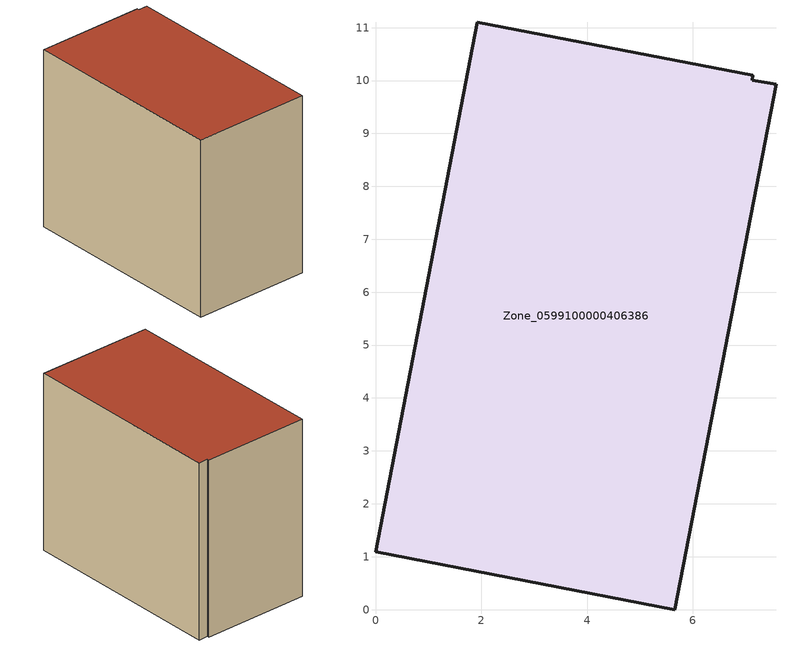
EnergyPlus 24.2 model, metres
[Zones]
Zone_0599100000406386
 floor ground (C_G): 0,1.09 1.93,11.1 7.13,10.1 7.12,10.01 7.57,9.93 5.66,0 z0
 wall outside (C_F): 1.93,11.1 0,1.09 5.66,0 7.57,9.93 7.12,10.01 7.13,10.1 1.93,11.1 z0:8.72
 roof outside (C_R): 0,1.09 5.66,0 7.57,9.93 7.12,10.01 7.13,10.1 1.93,11.1 z8.72
[BUILDING]
Pand.0599100000406386: North Axis=0; Terrain=City; Loads Convergence Tolerance Value=0.04; Temperature Convergence Tolerance Value=0.4; Solar Distribution=FullExterior; Maximum Number of Warmup Days=25; Minimum Number of Warmup Days=1
[Site:Location]
Rotterdam.The.Hague.AP_ZH_NLD Design_Conditions: Latitude=51.96; Longitude=4.45; Time Zone=1; Elevation=-4.5
[SITE:GROUNDTEMPERATURE:BUILDINGSURFACE]
18, 18, 18, 18, 18, 18, 18, 18, 18, 18, 18, 18
[MATERIAL] Thermal Absorptance=0.9; Solar Absorptance=0.7; Visible Absorptance=0.7
Name | Roughness | Thickness | Conductivity | Density | Specific Heat
G.TC.1992-2005 | MediumSmooth | 0.15 | 0.06 | 540 | 1210
F.TC.1992-2005 | Rough | 0.3 | 0.12 | 1920 | 840
R.TC.1992-2005 | MediumRough | 0.2 | 0.08 | 1500 | 1000
[CONSTRUCTION]
C_G: G.TC.1992-2005
C_F: F.TC.1992-2005
C_R: R.TC.1992-2005
[ZONE]
Zone_0599100000406386: Type=1; Multiplier=1; Ceiling Height=Autocalculate; Volume=Autocalculate; Floor Area=autocalculate; Part of Total Floor Area=Yes
[ZONEINFILTRATION:DESIGNFLOWRATE]
Infil_Zone_0599100000406386: Zone or ZoneList or Space or SpaceList=Zone_0599100000406386; Schedule=AlwaysOn; Design Flow Rate Calculation Method=Flow/Area; Flow Rate per Floor Area=0.0015; Constant Term Coefficient=1; Temperature Term Coefficient=0; Velocity Term Coefficient=0; Velocity Squared Term Coefficient=0
[HVACTEMPLATE:ZONE:IDEALLOADSAIRSYSTEM]
Zone_0599100000406386: Maximum Heating Supply Air Temperature=50; Minimum Cooling Supply Air Temperature=13; Maximum Heating Supply Air Humidity Ratio=0.0156; Minimum Cooling Supply Air Humidity Ratio=0.0077; Heating Limit=NoLimit; Cooling Limit=NoLimit; Dehumidification Control Type=ConstantSensibleHeatRatio; Cooling Sensible Heat Ratio=0.7; Dehumidification Setpoint=60; Humidification Control Type=None; Humidification Setpoint=30; Outdoor Air Method=None; Outdoor Air Flow Rate per Person=0.00944; Outdoor Air Flow Rate per Zone Floor Area=0; Outdoor Air Flow Rate per Zone=0; Demand Controlled Ventilation Type=None; Outdoor Air Economizer Type=NoEconomizer; Heat Recovery Type=None; Sensible Heat Recovery Effectiveness=0.7; Latent Heat Recovery Effectiveness=0.65
[ZONECONTROL:THERMOSTAT]
ThermostatControl_Zone_0599100000406386: Zone or ZoneList=Zone_0599100000406386; Control Type Schedule=DualSetpointControlType; Control 1=Thermostat_Zone_0599100000406386; Temperature Difference Between Cutout And Setpoint=0
[THERMOSTATSETPOINT:DUALSETPOINT]
Thermostat_Zone_0599100000406386: Heating Setpoint Temperature Schedule=HeatingSetpoint_Zone_0599100000406386; Cooling Setpoint Temperature Schedule=CoolingSetpoint_Zone_0599100000406386
[SCHEDULE:COMPACT]
HeatingSetpoint_Zone_0599100000406386: Through: 12/31, For: AllDays, Until: 24:00, 21
CoolingSetpoint_Zone_0599100000406386: Through: 12/31, For: AllDays, Until: 24:00, 24
DualSetpointControlType: Through: 12/31, For: AllDays, Until: 24:00, 4
AlwaysOn: Through: 12/31, For: AllDays, Until: 24:00, 1
